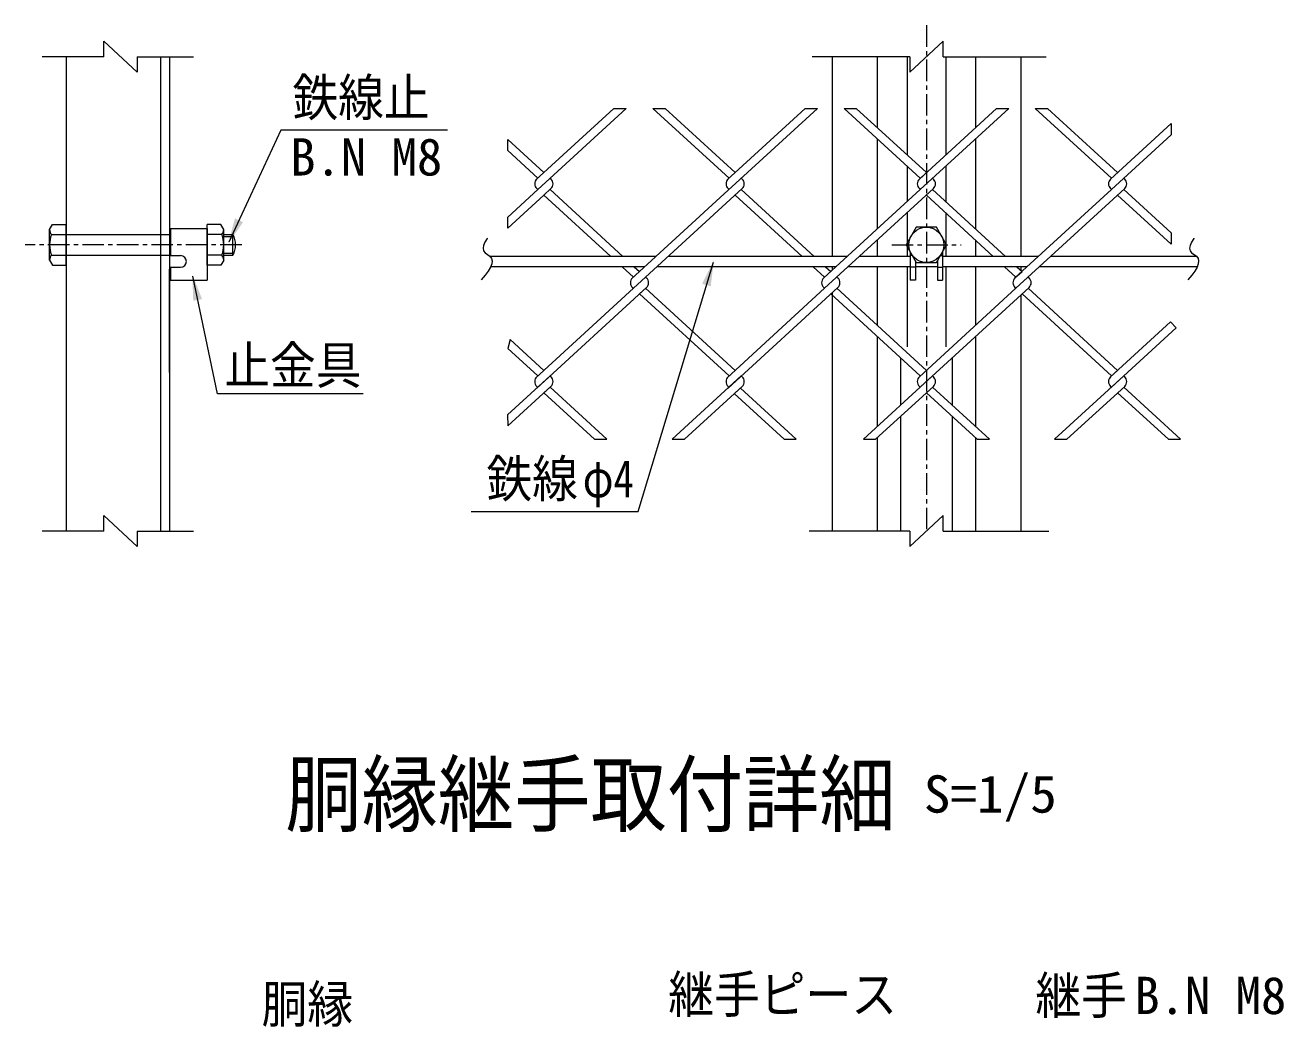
# Model space of a CAD drawing. Units: millimetres, scale not verified, with parts at other scales. Extents: x -4455 to 4455, y -3150 to 3150.
# Drawn here: x 1279 to 2740, y -1022 to 141 of the extents above; entities that cross this region are included whole.
import ezdxf
from ezdxf.enums import TextEntityAlignment as Align

# ---------------------------------------------------------------- set-up
doc = ezdxf.new("R2010")
doc.units = ezdxf.units.MM
doc.header["$LTSCALE"] = 20
doc.linetypes.add('DASHED', pattern=[7.5, 6, -1.5])
doc.linetypes.add('USER1', pattern=[2, 1.25, -0.25, 0.25, -0.25])
doc.layers.add('0-0_7詳細', color=7, linetype='Continuous', lineweight=18)
doc.styles.add('ＭＳ ゴシック', font='')
doc.styles.get('ＭＳ ゴシック').set_extended_font_data('MS Gothic')

msp = doc.modelspace()

# ---------------------------------------------------------------- linework, layer by layer
at = {"layer": '0-0_7詳細', "color": 1, "linetype": 'USER1'}
for p, q in [((2325.21, 140.75), (2325.21, -446.28)), ((1530.44, -114.17), (1278.95, -114.17)), ((2284.91, -114.17), (2365.56, -114.17))]:
    msp.add_line(p, q, dxfattribs=at)
at = {"layer": '0-0_7詳細', "color": 4}
for p, q in [((1409.14, 86.03), (1370.37, 122.03)), ((1370.37, 104.03), (1370.37, 122.03)), ((2305.83, 86.03), (2344.6, 122.03)), ((2344.6, 104.03), (2344.6, 122.03)), ((1370.37, 104.03), (1298.8, 104.03)), ((1409.14, 104.03), (1409.14, 86.03)), ((1409.14, 104.03), (1474.41, 104.03)), ((2305.83, 104.03), (2192.66, 104.03)), ((2305.83, 104.03), (2305.83, 86.03)), ((2344.6, 104.03), (2464.18, 104.03)), ((1370.37, -446.28), (1370.37, -428.28)), ((1409.14, -464.28), (1370.37, -428.28)), ((2305.83, -464.28), (2344.6, -428.28)), ((2344.6, -446.28), (2344.6, -428.28)), ((1370.37, -446.28), (1298.8, -446.28)), ((1409.14, -446.28), (1474.41, -446.28)), ((1409.14, -446.28), (1409.14, -464.28)), ((2305.83, -446.28), (2189.01, -446.28)), ((2305.83, -446.28), (2305.83, -464.28)), ((2344.6, -446.28), (2467.41, -446.28))]:
    msp.add_line(p, q, dxfattribs=at)
at = {"layer": '0-0_7詳細'}
for p, q in [((1326.57, 104.03), (1326.57, -446.28)), ((1436.07, 104.03), (1436.07, -446.28)), ((1446.57, 104.03), (1446.57, -446.28)), ((2215.71, 104.03), (2215.71, -127.52)), ((2268.21, 104.03), (2268.21, 21.87)), ((2302.71, 104.03), (2302.71, -9.75)), ((2347.71, 104.03), (2347.71, -9.75)), ((2382.21, 104.03), (2382.21, 21.87)), ((2434.71, 104.03), (2434.71, -127.52)), ((2268.21, 8.85), (2268.21, -95.62)), ((2382.21, 8.85), (2382.21, -95.62)), ((2302.71, -22.77), (2302.71, -64)), ((2347.71, -22.77), (2347.71, -64)), ((2317.04, -37.86), (2325.21, -30.36)), ((2317.04, -48.91), (2318.11, -49.9)), ((2302.71, -77.02), (2302.71, -127.52)), ((2347.71, -77.02), (2347.71, -127.52)), ((1307.37, -96.41), (1310.69, -90.65)), ((1307.37, -131.93), (1307.37, -96.41)), ((1309.43, -102.17), (1326.57, -102.17)), ((1310.69, -90.65), (1326.57, -90.65)), ((1326.57, -137.69), (1326.57, -90.65)), ((1447.59, -95.21), (1447.59, -126.71)), ((1490.19, -137.69), (1490.19, -90.65)), ((1507.33, -102.17), (1490.19, -102.17)), ((1509.39, -131.93), (1509.39, -96.41)), ((1509.39, -102.17), (1520.05, -102.17)), ((1520.05, -126.17), (1520.05, -102.17)), ((2268.21, -108.64), (2268.21, -127.52)), ((2382.21, -108.64), (2382.21, -127.52)), ((1309.43, -126.17), (1326.57, -126.17)), ((1447.59, -126.71), (1459.44, -126.71)), ((1507.33, -126.17), (1490.19, -126.17)), ((1509.39, -126.17), (1520.05, -126.17)), ((2011.36, -127.52), (1818.62, -127.52)), ((2233.39, -127.52), (2025.57, -127.52)), ((2306.46, -127.52), (2247.6, -127.52)), ((2306.46, -122.43), (2306.46, -155.21)), ((2308.93, -126.71), (2306.46, -126.71)), ((2341.49, -126.71), (2343.96, -126.71)), ((2343.96, -122.43), (2343.96, -155.21)), ((2455.42, -127.52), (2343.96, -127.52)), ((2638.89, -127.52), (2469.63, -127.52)), ((1446.57, -262.52), (1446.57, -142.52)), ((1447.59, -140.21), (1459.44, -140.21)), ((1447.59, -140.21), (1447.59, -155.21)), ((1506.06, -137.69), (1490.19, -137.69)), ((1509.39, -131.93), (1506.06, -137.69)), ((1998.27, -139.52), (1819.35, -139.52)), ((2220.29, -139.52), (2012.48, -139.52)), ((2215.71, -139.52), (2215.71, -143.72)), ((2306.46, -139.52), (2234.5, -139.52)), ((2268.21, -139.52), (2268.21, -207.63)), ((2302.71, -139.52), (2302.71, -232.37)), ((2312.46, -140.21), (2306.46, -140.21)), ((2312.46, -132.83), (2312.46, -155.21)), ((2337.96, -139.52), (2312.46, -139.52)), ((2337.96, -140.21), (2343.96, -140.21)), ((2442.32, -139.52), (2343.96, -139.52)), ((2347.71, -139.52), (2347.71, -232.37)), ((2382.21, -139.52), (2382.21, -207.63)), ((2434.71, -139.52), (2434.71, -143.72)), ((2639.62, -139.52), (2456.53, -139.52)), ((1447.59, -155.21), (1490.19, -155.21)), ((2221.3, -151.62), (2222.37, -152.6)), ((2221.3, -151.62), (2222.37, -152.6)), ((2312.46, -155.21), (2306.46, -155.21)), ((2443.33, -151.62), (2444.4, -152.6)), ((2443.33, -151.62), (2444.4, -152.6)), ((2215.71, -169.76), (2215.71, -446.28)), ((2434.71, -172.54), (2434.71, -446.28)), ((2268.21, -220.65), (2268.21, -325.11)), ((2382.21, -220.65), (2382.21, -325.11)), ((2295.21, -245.39), (2295.21, -300.37)), ((2355.21, -245.39), (2355.21, -300.37)), ((2295.21, -313.39), (2295.21, -446.28)), ((2355.21, -313.39), (2355.21, -446.28)), ((2268.21, -338.13), (2268.21, -446.28)), ((2382.21, -338.13), (2382.21, -446.28))]:
    msp.add_line(p, q, dxfattribs=at)
at = {"layer": '0-0_7詳細', "color": 3}
for p, q in [((1871.91, -38.84), (1962.52, 44.2)), ((1874.05, -49.9), (1976.73, 44.2)), ((1962.52, 44.2), (1976.73, 44.2)), ((2007.61, 44.2), (2096.08, -36.87)), ((2007.61, 44.2), (2021.82, 44.2)), ((2021.82, 44.2), (2103.18, -30.36)), ((2093.94, -38.84), (2184.55, 44.2)), ((2095.01, -50.88), (2198.76, 44.2)), ((2184.55, 44.2), (2198.76, 44.2)), ((2229.63, 44.2), (2318.11, -36.87)), ((2229.63, 44.2), (2243.84, 44.2)), ((2243.84, 44.2), (2325.21, -30.36)), ((2317.04, -37.86), (2406.58, 44.2)), ((2318.11, -49.9), (2420.79, 44.2)), ((2406.58, 44.2), (2420.79, 44.2)), ((2451.66, 44.2), (2540.13, -36.87)), ((2451.66, 44.2), (2465.87, 44.2)), ((2465.87, 44.2), (2547.24, -30.36)), ((2539.06, -37.86), (2609.35, 26.55)), ((2609.35, 26.55), (2609.35, 13.53)), ((1839.13, 8.15), (1881.16, -30.36)), ((1839.13, -4.87), (1839.13, 8.15)), ((2540.13, -49.9), (2609.35, 13.53)), ((1839.13, -4.87), (1874.05, -36.87)), ((1888.26, -36.87), (1889.33, -37.86)), ((1888.26, -36.87), (1889.33, -37.86)), ((2110.29, -36.87), (2111.36, -37.86)), ((2110.29, -36.87), (2111.36, -37.86)), ((2332.32, -36.87), (2333.39, -37.86)), ((2332.32, -36.87), (2333.39, -37.86)), ((2554.34, -36.87), (2555.41, -37.86)), ((2554.34, -36.87), (2555.41, -37.86)), ((2554.34, -36.87), (2555.41, -37.86)), ((2554.34, -36.87), (2555.41, -37.86)), ((1839.13, -81.9), (1874.05, -49.9)), ((1839.13, -94.92), (1881.16, -56.41)), ((1872.61, -48.58), (1874.05, -49.9)), ((1872.61, -48.58), (1874.05, -49.9)), ((1872.98, -48.91), (1874.05, -49.9)), ((1872.98, -48.91), (1874.05, -49.9)), ((1881.16, -56.41), (1889.33, -48.91)), ((1881.16, -56.41), (1958.77, -127.52)), ((1888.26, -49.9), (1972.98, -127.52)), ((1982.92, -153.58), (2095.01, -50.88)), ((1985.06, -164.64), (2111.36, -48.91)), ((2095.01, -48.91), (2096.08, -49.9)), ((2103.18, -56.41), (2180.8, -127.52)), ((2110.29, -49.9), (2195.01, -127.52)), ((2206.02, -152.6), (2318.11, -49.9)), ((2325.21, -56.41), (2402.82, -127.52)), ((2332.32, -49.9), (2417.03, -127.52)), ((2428.05, -152.6), (2540.13, -49.9)), ((2429.12, -164.64), (2555.42, -48.91)), ((2539.06, -48.91), (2540.13, -49.9)), ((2547.24, -56.41), (2609.35, -113.32)), ((2554.34, -49.9), (2609.35, -100.3)), ((1839.13, -94.92), (1839.13, -81.9)), ((2609.35, -100.3), (2609.35, -113.32)), ((1971.86, -139.52), (1985.06, -151.62)), ((1986.07, -139.52), (1992.17, -145.11)), ((2193.89, -139.52), (2207.09, -151.62)), ((2208.1, -139.52), (2214.2, -145.11)), ((2415.92, -139.52), (2429.12, -151.62)), ((2428.05, -152.6), (2436.23, -145.11)), ((2430.13, -139.52), (2436.23, -145.11)), ((1999.27, -151.62), (2000.34, -152.6)), ((1999.27, -151.62), (2000.34, -152.6)), ((1871.91, -268.33), (1985.06, -164.64)), ((1872.98, -280.37), (2000.35, -163.66)), ((1983.63, -163.32), (1985.06, -164.64)), ((1983.99, -163.66), (1985.06, -164.64)), ((1983.99, -163.66), (1985.06, -164.64)), ((1992.17, -171.15), (2000.34, -163.66)), ((1992.17, -171.15), (2096.08, -266.37)), ((1999.27, -164.64), (2103.18, -259.86)), ((2093.94, -268.33), (2207.09, -164.64)), ((2095.01, -280.37), (2222.37, -163.66)), ((2214.2, -171.15), (2318.11, -266.37)), ((2221.3, -164.64), (2325.21, -259.86)), ((2317.04, -267.35), (2429.12, -164.64)), ((2318.11, -279.39), (2444.4, -163.66)), ((2428.05, -163.66), (2429.12, -164.64)), ((2436.23, -171.15), (2540.13, -266.37)), ((2443.33, -164.64), (2547.24, -259.86)), ((2539.06, -267.35), (2608.58, -203.64)), ((2608.58, -203.64), (2615.12, -210.68)), ((2540.13, -279.39), (2615.12, -210.68)), ((1841.87, -223.86), (1839.13, -234.36)), ((1841.87, -223.86), (1881.16, -259.86)), ((1839.13, -234.36), (1874.05, -266.37)), ((2539.06, -267.35), (2547.24, -259.86)), ((1838.95, -311.55), (1888.26, -266.37)), ((1888.26, -266.37), (1889.33, -267.35)), ((1888.26, -266.37), (1889.33, -267.35)), ((2030.06, -339.89), (2110.29, -266.37)), ((2110.29, -266.37), (2111.36, -267.35)), ((2110.29, -266.37), (2111.36, -267.35)), ((2252.08, -339.89), (2332.32, -266.37)), ((2332.32, -266.37), (2333.39, -267.35)), ((2332.32, -266.37), (2333.39, -267.35)), ((2474.11, -339.89), (2554.34, -266.37)), ((2554.34, -266.37), (2555.41, -267.35)), ((2554.34, -266.37), (2555.41, -267.35)), ((1839.17, -324.37), (1889.33, -278.41)), ((1872.98, -278.41), (1874.05, -279.39)), ((1872.98, -278.41), (1874.05, -279.39)), ((1881.16, -285.9), (1889.33, -278.41)), ((1881.16, -285.9), (1940.07, -339.89)), ((1888.26, -279.39), (1954.28, -339.89)), ((2044.27, -339.89), (2111.36, -278.41)), ((2095.01, -278.41), (2096.08, -279.39)), ((2095.01, -278.41), (2096.08, -279.39)), ((2102.11, -286.88), (2159.96, -339.89)), ((2103.18, -285.9), (2111.36, -278.41)), ((2109.22, -280.37), (2174.17, -339.89)), ((2266.29, -339.89), (2333.39, -278.41)), ((2317.04, -278.41), (2318.11, -279.39)), ((2325.21, -285.9), (2384.13, -339.89)), ((2332.32, -279.39), (2398.34, -339.89)), ((2488.32, -339.89), (2555.42, -278.41)), ((2539.06, -278.41), (2540.13, -279.39)), ((2547.24, -285.9), (2606.16, -339.89)), ((2554.34, -279.39), (2620.37, -339.89)), ((1838.95, -311.55), (1839.17, -324.37)), ((1940.07, -339.89), (1954.28, -339.89)), ((2030.06, -339.89), (2044.27, -339.89)), ((2159.96, -339.89), (2174.17, -339.89)), ((2252.08, -339.89), (2266.29, -339.89)), ((2384.13, -339.89), (2398.34, -339.89)), ((2474.11, -339.89), (2488.32, -339.89)), ((2606.16, -339.89), (2620.37, -339.89))]:
    msp.add_line(p, q, dxfattribs=at)
at = {"layer": '0-0_7詳細', "color": 3, "linetype": 'DASHED'}
for p, q in [((1326.57, -102.17), (1447.59, -102.17)), ((1326.57, -126.17), (1447.59, -126.17))]:
    msp.add_line(p, q, dxfattribs=at)
at = {"layer": '0-0_7詳細', "color": 1}
for p, q in [((1509.39, -104.57), (1521.26, -104.57)), ((1509.39, -123.77), (1521.26, -123.77))]:
    msp.add_line(p, q, dxfattribs=at)
for points in [[(1769.37, 19.09), (1575.58, 19.09), (1515.45, -111.06)], [(1796.76, -423.74), (1990.67, -423.74), (2077.93, -134.09)]]:
    msp.add_lwpolyline(points, dxfattribs=at)
at = {"layer": '0-0_7詳細', "color": 3}
msp.add_lwpolyline([(2206.02, -163.66), (2207.09, -164.64), (2333.39, -48.91)], dxfattribs=at)
at = {"layer": '0-0_7詳細'}
for points in [[(1447.59, -95.21), (1490.19, -95.21), (1490.19, -155.21)], [(1509.39, -96.41), (1506.06, -90.65), (1490.19, -90.65)], [(1307.37, -131.93), (1310.69, -137.69), (1326.57, -137.69)], [(2337.96, -132.83), (2337.96, -155.21), (2343.96, -155.21)], [(1671.46, -287.27), (1502.05, -287.27), (1473.42, -150.68)]]:
    msp.add_lwpolyline(points, dxfattribs=at)
at = {"layer": '0-0_7詳細', "color": 3}
msp.add_lwpolyline([(2348.73, -114.17), (2336.97, -93.8), (2313.45, -93.8), (2301.69, -114.17), (2313.45, -134.54), (2336.97, -134.54)], close=True, dxfattribs=at)
at = {"layer": '0-0_7詳細', "color": 4}
for points in [[(1815.55, -106.43), (1815.24, -106.82), (1812.58, -111.02), (1811.01, -114.78), (1810.54, -118.09), (1811.17, -120.97), (1812.89, -123.4), (1815.71, -125.39), (1818.53, -127.39), (1820.29, -129.88), (1820.97, -132.83), (1820.58, -136.27), (1819.11, -140.17), (1816.57, -144.56), (1812.96, -149.41), (1808.27, -154.75)], [(2635.82, -106.43), (2635.51, -106.82), (2632.85, -111.02), (2631.28, -114.78), (2630.81, -118.09), (2631.44, -120.97), (2633.16, -123.4), (2635.97, -125.39), (2638.8, -127.39), (2640.56, -129.88), (2641.24, -132.83), (2640.84, -136.27), (2639.38, -140.17), (2636.84, -144.56), (2633.22, -149.41), (2628.54, -154.75)]]:
    msp.add_lwpolyline(points, dxfattribs=at)
at = {"layer": '0-0_7詳細', "color": 3}
msp.add_circle((2325.21, -114.17), 20.4, dxfattribs=at)
for centre, start, end in [((1878.05, -43.38), 132.5, 227.5), ((1884.26, -43.38), 312.5, 47.5), ((2100.07, -43.38), 132.5, 227.5), ((2106.29, -43.38), 312.5, 47.5), ((2322.1, -43.38), 132.5, 227.5), ((2328.32, -43.38), 312.5, 47.5), ((2544.13, -43.38), 132.5, 227.5), ((2550.35, -43.38), 312.5, 47.5), ((1989.06, -158.13), 132.5, 227.5), ((1995.28, -158.13), 312.5, 47.5), ((2211.09, -158.13), 132.5, 227.5), ((2217.31, -158.13), 312.5, 47.5), ((2433.12, -158.13), 132.5, 227.5), ((2439.33, -158.13), 312.5, 47.5), ((1878.05, -272.88), 132.5, 227.5), ((1884.26, -272.88), 312.5, 47.5), ((2100.07, -272.88), 132.5, 227.5), ((2106.29, -272.88), 312.5, 47.5), ((2322.1, -272.88), 132.5, 227.5), ((2328.32, -272.88), 312.5, 47.5), ((2544.13, -272.88), 132.5, 227.5), ((2550.35, -272.88), 312.5, 47.5)]:
    msp.add_arc(centre, 7.5, start, end, dxfattribs=at)
at = {"layer": '0-0_7詳細'}
for centre, radius, start, end in [((1316.45, -96.41), 9.09, 180, 219.3382), ((1343.37, -114.17), 36, 160.52878, 199.47122), ((1500.3, -96.41), 9.09, 320.6618, 0), ((1473.39, -114.17), 36, 340.52878, 19.47122), ((1499.26, -114.17), 24, 330, 30), ((1316.45, -131.93), 9.09, 140.6618, 180), ((1459.44, -133.46), 6.75, 270, 90), ((1500.3, -131.93), 9.09, 0, 39.3382)]:
    msp.add_arc(centre, radius, start, end, dxfattribs=at)
at = {"layer": '0-0_7詳細', "color": 1}
for points in [[(1514.61, -112.87), (1522.46, -83.45), (1531.92, -87.82)], [(2078.51, -132.18), (2074.84, -162.41), (2064.87, -159.4)]]:
    msp.add_solid(points, dxfattribs=at)
at = {"layer": '0-0_7詳細'}
msp.add_solid([(1473.01, -148.72), (1484.26, -177.02), (1474.06, -179.15)], dxfattribs=at)

# ---------------------------------------------------------------- texts
at = {"layer": '0-0_7詳細', "color": 3, "style": 'ＭＳ ゴシック'}
for s, width, p in [('鉄線止', 0.9, (1589.22, 22.29)), ('止金具', 0.9, (1510.09, -288.55)), ('鉄線', 0.9, (1814.44, -420.15)), ('φ4', 0.8, (1926.22, -420.15)), ('S=1/5', 1.05, (2322.16, -786.1)), ('継手ピース', 0.9, (2025.51, -1018.62)), ('継手', 0.9, (2451.83, -1019.86)), ('胴縁', 0.9, (1553.4, -1029.89))]:
    msp.add_text(s, height=43.26, dxfattribs=dict(at, width=width)).set_placement(p, align=Align.BOTTOM_LEFT)
for p in [(1586.65, -46.69), (2566.54, -1019.86)]:
    msp.add_text('B.N M8', height=43.26, dxfattribs=at).set_placement(p, align=Align.BOTTOM_LEFT)
at = {"layer": '0-0_7詳細', "style": 'ＭＳ ゴシック', "width": 0.9}
msp.add_text('胴縁継手取付詳細', height=72.14, dxfattribs=at).set_placement((1580.99, -809.41), align=Align.BOTTOM_LEFT)

doc.saveas('drawing.dxf')
